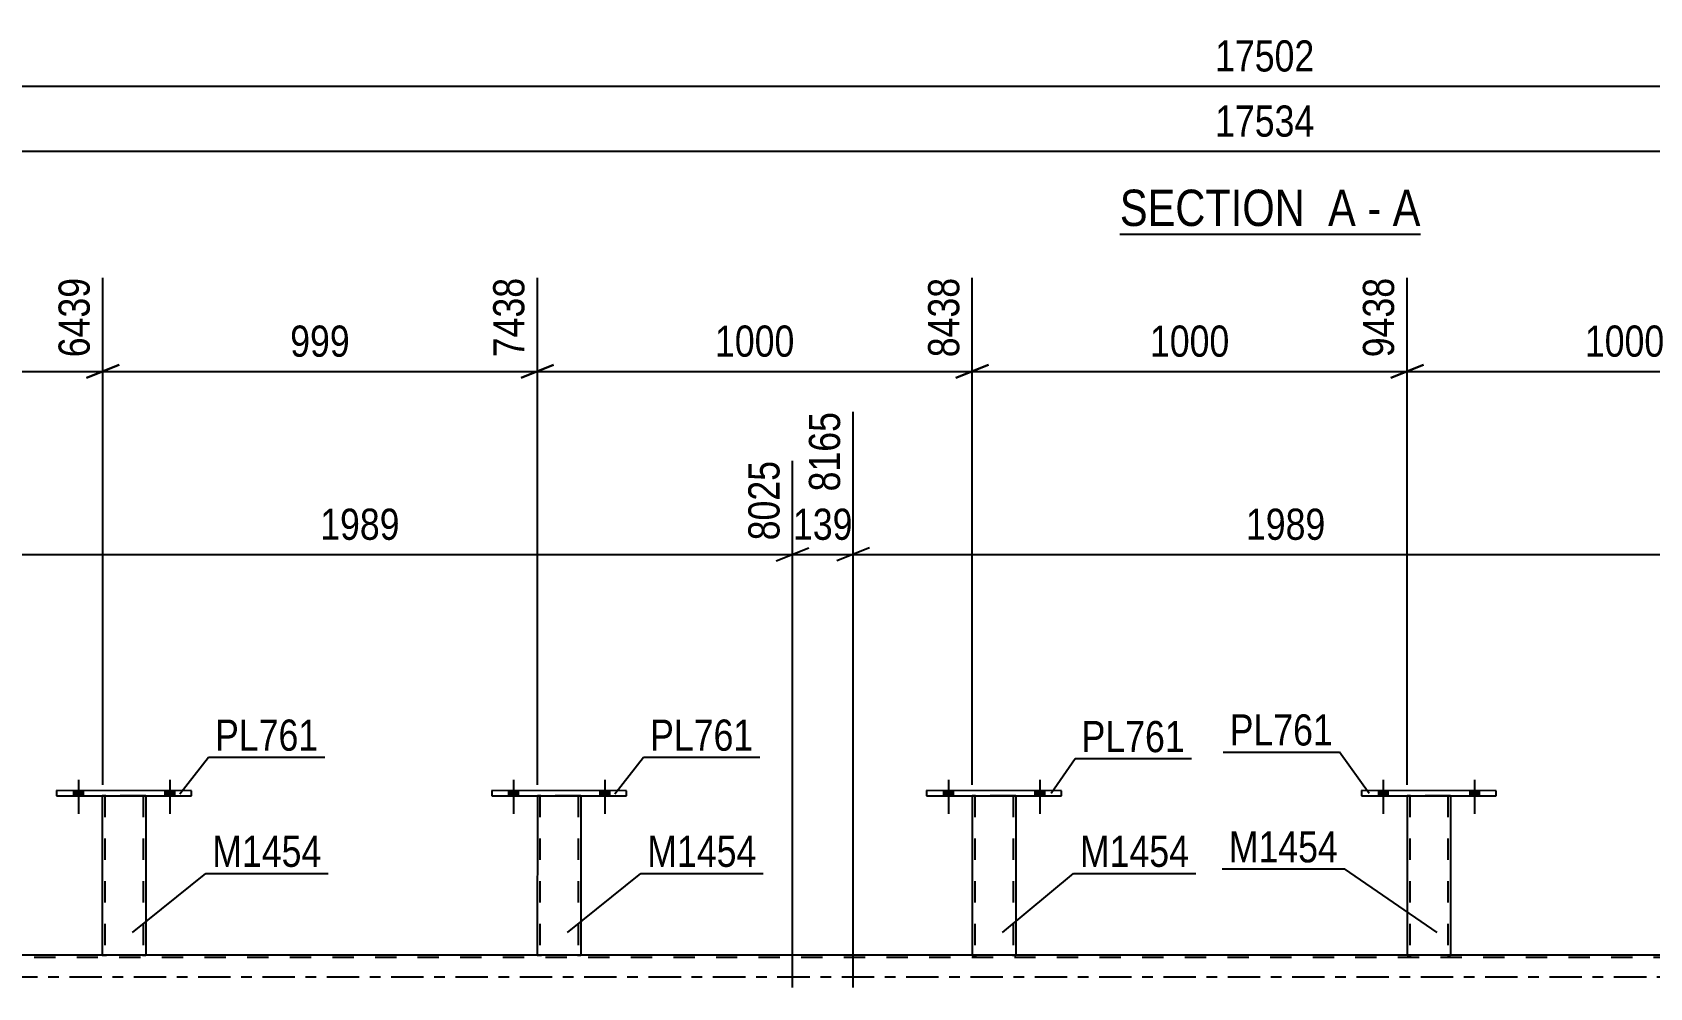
# Model space of a CAD drawing. Header units: millimetres. Extents: x 0 to 841, y 0 to 594.
# Drawn here: x 296.6 to 445.3, y 421.8 to 509.6 of the extents above; entities that cross this region are included whole.
import ezdxf

# ---------------------------------------------------------------- set-up
doc = ezdxf.new("R2010")
doc.units = ezdxf.units.MM
doc.linetypes.add('DXK_LINE_DOT2', pattern=[3.9198, 1.9599, -1.9599])
doc.linetypes.add('DXK_LINE_DOT3', pattern=[5.9187, 2.979, -0.9799, 0.9799, -0.9799])
doc.styles.add('Arial Narrow', font='ARIALN.TTF', dxfattribs={"height": 0.2})

# ---------------------------------------------------------------- blocks, each defined once
blk = doc.blocks.new('Unknown-122570569-11 - 3910')
at = {"color": 6, "linetype": 'Continuous'}
blk.add_line((396.59, 491.06), (424.23, 491.06), dxfattribs=at)
at = {"color": 0, "linetype": 'Continuous'}
for points in [[(414.69, 491.81), (414.69, 495.31), (396.59, 495.31), (396.59, 491.81)], [(418.3, 491.81), (418.3, 495.31), (415.74, 495.31), (415.74, 491.81)], [(420.63, 491.81), (420.63, 495.31), (419.35, 495.31), (419.35, 491.81)], [(424.23, 491.81), (424.23, 495.31), (421.68, 495.31), (421.68, 491.81)]]:
    blk.add_wipeout(points, dxfattribs=at)
at = {"color": 7, "linetype": 'Continuous', "style": 'Arial Narrow'}
for s, p in [('SECTION ', (396.59, 491.81)), ('A', (415.74, 491.81)), ('A', (421.68, 491.81)), ('-', (419.35, 491.81))]:
    blk.add_text(s, height=3.34, dxfattribs=at).set_placement(p)
blk = doc.blocks.new('Part-122570569-5201 - 5143')
at = {"color": 7, "linetype": 'DXK_LINE_DOT2'}
for p, q in [((745.55, 424.52), (45.48, 424.52)), ((307.01, 424.76), (303.01, 424.76)), ((347.01, 424.76), (343.01, 424.76)), ((387.01, 424.76), (383.01, 424.76)), ((427.01, 424.76), (423.01, 424.76))]:
    blk.add_line(p, q, dxfattribs=at)
at = {"color": 2, "linetype": 'Continuous'}
for p, q in [((303.01, 424.76), (267.01, 424.76)), ((343.01, 424.76), (307.01, 424.76)), ((383.01, 424.76), (347.01, 424.76)), ((423.01, 424.76), (387.01, 424.76)), ((463.01, 424.76), (427.01, 424.76))]:
    blk.add_line(p, q, dxfattribs=at)
at = {"color": 7, "linetype": 'DXK_LINE_DOT3'}
blk.add_line((45.48, 422.76), (745.55, 422.76), dxfattribs=at)
blk = doc.blocks.new('Bolt-122570569-5321 - 5143')
at = {"linetype": 'Continuous'}
for points in [[(420.37, 439.4), (421.25, 439.4), (421.25, 439.88), (420.37, 439.88)], [(428.77, 439.39), (429.65, 439.39), (429.65, 439.87), (428.77, 439.87)]]:
    blk.add_hatch(color=1, dxfattribs=at).paths.add_polyline_path(points)
at = {"color": 1, "linetype": 'Continuous'}
for p, q in [((420.81, 440.88), (420.81, 437.76)), ((429.21, 440.87), (429.21, 437.75)), ((420.37, 439.88), (420.37, 439.4)), ((421.25, 439.88), (421.25, 439.4)), ((428.77, 439.87), (428.77, 439.39)), ((429.65, 439.87), (429.65, 439.39))]:
    blk.add_line(p, q, dxfattribs=at)
blk = doc.blocks.new('Bolt-122570569-5322 - 5143')
at = {"linetype": 'Continuous'}
for points in [[(420.37, 439.4), (421.25, 439.4), (421.25, 439.88), (420.37, 439.88)], [(428.77, 439.39), (429.65, 439.39), (429.65, 439.87), (428.77, 439.87)]]:
    blk.add_hatch(color=1, dxfattribs=at).paths.add_polyline_path(points)
at = {"color": 1, "linetype": 'Continuous'}
for p, q in [((420.81, 440.88), (420.81, 437.76)), ((429.21, 440.87), (429.21, 437.75)), ((420.37, 439.88), (420.37, 439.4)), ((421.25, 439.88), (421.25, 439.4)), ((428.77, 439.87), (428.77, 439.39)), ((429.65, 439.87), (429.65, 439.39))]:
    blk.add_line(p, q, dxfattribs=at)
blk = doc.blocks.new('Part-122570569-5478 - 5143')
at = {"color": 2, "linetype": 'Continuous'}
for p, q in [((338.82, 439.88), (338.82, 439.4)), ((351.22, 439.87), (338.82, 439.88)), ((338.82, 439.4), (351.22, 439.39)), ((351.22, 439.39), (351.22, 439.87))]:
    blk.add_line(p, q, dxfattribs=at)
blk = doc.blocks.new('Bolt-122570569-5480 - 5143')
at = {"linetype": 'Continuous'}
for points in [[(340.38, 439.4), (341.26, 439.4), (341.26, 439.88), (340.38, 439.88)], [(348.78, 439.39), (349.66, 439.39), (349.66, 439.87), (348.78, 439.87)]]:
    blk.add_hatch(color=1, dxfattribs=at).paths.add_polyline_path(points)
at = {"color": 1, "linetype": 'Continuous'}
for p, q in [((340.82, 440.88), (340.82, 437.76)), ((349.22, 440.87), (349.22, 437.75)), ((340.38, 439.88), (340.38, 439.4)), ((341.26, 439.88), (341.26, 439.4)), ((348.78, 439.87), (348.78, 439.39)), ((349.66, 439.87), (349.66, 439.39))]:
    blk.add_line(p, q, dxfattribs=at)
blk = doc.blocks.new('Part-122570569-5415 - 5143')
at = {"color": 2, "linetype": 'Continuous'}
for p, q in [((423.01, 439.4), (423.01, 424.76)), ((427.01, 439.4), (427.01, 424.76)), ((423.04, 424.76), (423.01, 424.76)), ((423.15, 424.76), (423.04, 424.76)), ((423.3, 424.76), (423.15, 424.76)), ((426.71, 424.76), (423.3, 424.76)), ((426.87, 424.76), (426.71, 424.76)), ((426.97, 424.76), (426.87, 424.76)), ((427.01, 424.76), (426.97, 424.76))]:
    blk.add_line(p, q, dxfattribs=at)
at = {"color": 7, "linetype": 'DXK_LINE_DOT2'}
for p, q in [((423.01, 439.4), (423.01, 439.4)), ((423.01, 439.4), (423.01, 439.4)), ((423.01, 439.4), (423.01, 439.4)), ((423.05, 439.4), (423.01, 439.4)), ((423.01, 439.4), (423.05, 439.4)), ((423.15, 439.4), (423.05, 439.4)), ((423.05, 439.4), (423.15, 439.4)), ((423.31, 439.4), (423.15, 439.4)), ((423.15, 439.4), (423.31, 439.4)), ((423.25, 439.4), (423.25, 439.4)), ((423.25, 439.4), (423.25, 424.76)), ((423.27, 439.4), (423.25, 439.4)), ((423.25, 439.4), (423.27, 439.4)), ((423.32, 439.4), (423.27, 439.4)), ((423.27, 439.4), (423.32, 439.4)), ((426.71, 439.4), (423.31, 439.4)), ((426.71, 439.4), (423.31, 439.4)), ((426.62, 439.4), (423.32, 439.4)), ((423.32, 439.4), (423.4, 439.4)), ((426.7, 439.4), (423.4, 439.4)), ((426.7, 439.4), (426.62, 439.4)), ((426.75, 439.4), (426.7, 439.4)), ((426.7, 439.4), (426.75, 439.4)), ((426.71, 439.4), (426.87, 439.4)), ((426.87, 439.4), (426.71, 439.4)), ((426.77, 439.4), (426.75, 439.4)), ((426.75, 439.4), (426.77, 439.4)), ((426.77, 439.4), (426.77, 439.4)), ((426.77, 439.4), (426.77, 424.76)), ((426.87, 439.4), (426.97, 439.4)), ((426.97, 439.4), (426.87, 439.4)), ((426.97, 439.4), (427.01, 439.4)), ((427.01, 439.4), (426.97, 439.4)), ((427.01, 439.4), (427.01, 439.4)), ((427.01, 439.4), (427.01, 439.4)), ((427.01, 439.4), (427.01, 439.4)), ((423.01, 424.76), (423.04, 424.76)), ((423.04, 424.76), (423.15, 424.76)), ((423.15, 424.76), (423.3, 424.76)), ((423.26, 424.76), (423.25, 424.76)), ((423.25, 424.76), (423.26, 424.76)), ((423.32, 424.76), (423.26, 424.76)), ((423.26, 424.76), (423.32, 424.76)), ((426.71, 424.76), (423.3, 424.76)), ((426.62, 424.76), (423.32, 424.76)), ((423.32, 424.76), (423.39, 424.76)), ((426.75, 424.76), (423.39, 424.76)), ((426.7, 424.76), (426.62, 424.76)), ((426.75, 424.76), (426.7, 424.76)), ((426.71, 424.76), (426.87, 424.76)), ((426.77, 424.76), (426.75, 424.76)), ((426.75, 424.76), (426.77, 424.76)), ((426.87, 424.76), (426.97, 424.76)), ((426.97, 424.76), (427.01, 424.76))]:
    blk.add_line(p, q, dxfattribs=at)
blk = doc.blocks.new('Part-122570569-5473 - 5143')
at = {"color": 2, "linetype": 'Continuous'}
for p, q in [((343.02, 439.4), (343.01, 424.76)), ((347.02, 439.4), (347.01, 424.76)), ((343.05, 424.76), (343.01, 424.76)), ((343.15, 424.76), (343.05, 424.76)), ((343.31, 424.76), (343.15, 424.76)), ((346.72, 424.76), (343.31, 424.76)), ((346.87, 424.76), (346.72, 424.76)), ((346.98, 424.76), (346.87, 424.76)), ((347.01, 424.76), (346.98, 424.76))]:
    blk.add_line(p, q, dxfattribs=at)
at = {"color": 7, "linetype": 'DXK_LINE_DOT2'}
for p, q in [((343.02, 439.4), (343.02, 439.4)), ((343.02, 439.4), (343.02, 439.4)), ((343.02, 439.4), (343.02, 439.4)), ((343.05, 439.4), (343.02, 439.4)), ((343.02, 439.4), (343.05, 439.4)), ((343.16, 439.4), (343.05, 439.4)), ((343.05, 439.4), (343.16, 439.4)), ((343.31, 439.4), (343.16, 439.4)), ((343.16, 439.4), (343.31, 439.4)), ((343.26, 439.4), (343.25, 424.76)), ((343.26, 439.4), (343.26, 439.4)), ((343.28, 439.4), (343.26, 439.4)), ((343.26, 439.4), (343.28, 439.4)), ((343.33, 439.4), (343.28, 439.4)), ((343.28, 439.4), (343.33, 439.4)), ((346.72, 439.4), (343.31, 439.4)), ((346.72, 439.4), (343.31, 439.4)), ((346.63, 439.4), (343.33, 439.4)), ((343.33, 439.4), (343.41, 439.4)), ((346.71, 439.4), (343.41, 439.4)), ((346.71, 439.4), (346.63, 439.4)), ((346.76, 439.4), (346.71, 439.4)), ((346.71, 439.4), (346.76, 439.4)), ((346.72, 439.4), (346.88, 439.4)), ((346.88, 439.4), (346.72, 439.4)), ((346.78, 439.4), (346.76, 439.4)), ((346.76, 439.4), (346.78, 439.4)), ((346.78, 439.4), (346.77, 424.76)), ((346.78, 439.4), (346.78, 439.4)), ((346.88, 439.4), (346.98, 439.4)), ((346.98, 439.4), (346.88, 439.4)), ((346.98, 439.4), (347.02, 439.4)), ((347.02, 439.4), (346.98, 439.4)), ((347.02, 439.4), (347.02, 439.4)), ((347.02, 439.4), (347.02, 439.4)), ((347.02, 439.4), (347.02, 439.4)), ((343.01, 424.76), (343.05, 424.76)), ((343.05, 424.76), (343.15, 424.76)), ((343.15, 424.76), (343.31, 424.76)), ((343.27, 424.76), (343.25, 424.76)), ((343.25, 424.76), (343.27, 424.76)), ((343.32, 424.76), (343.27, 424.76)), ((343.27, 424.76), (343.32, 424.76)), ((346.72, 424.76), (343.31, 424.76)), ((346.62, 424.76), (343.32, 424.76)), ((343.32, 424.76), (343.4, 424.76)), ((346.75, 424.76), (343.4, 424.76)), ((346.7, 424.76), (346.62, 424.76)), ((346.75, 424.76), (346.7, 424.76)), ((346.72, 424.76), (346.87, 424.76)), ((346.77, 424.76), (346.75, 424.76)), ((346.75, 424.76), (346.77, 424.76)), ((346.87, 424.76), (346.98, 424.76)), ((346.98, 424.76), (347.01, 424.76))]:
    blk.add_line(p, q, dxfattribs=at)
blk = doc.blocks.new('Bolt-122570569-5479 - 5143')
at = {"linetype": 'Continuous'}
for points in [[(380.38, 439.4), (381.26, 439.4), (381.26, 439.88), (380.38, 439.88)], [(388.78, 439.39), (389.66, 439.39), (389.66, 439.87), (388.78, 439.87)]]:
    blk.add_hatch(color=1, dxfattribs=at).paths.add_polyline_path(points)
at = {"color": 1, "linetype": 'Continuous'}
for p, q in [((380.82, 440.88), (380.82, 437.76)), ((389.22, 440.87), (389.22, 437.75)), ((380.38, 439.88), (380.38, 439.4)), ((381.26, 439.88), (381.26, 439.4)), ((388.78, 439.87), (388.78, 439.39)), ((389.66, 439.87), (389.66, 439.39))]:
    blk.add_line(p, q, dxfattribs=at)
blk = doc.blocks.new('Bolt-122570569-5481 - 5143')
at = {"linetype": 'Continuous'}
for points in [[(340.38, 439.4), (341.26, 439.4), (341.26, 439.88), (340.38, 439.88)], [(348.78, 439.39), (349.66, 439.39), (349.66, 439.87), (348.78, 439.87)]]:
    blk.add_hatch(color=1, dxfattribs=at).paths.add_polyline_path(points)
at = {"color": 1, "linetype": 'Continuous'}
for p, q in [((340.82, 440.88), (340.82, 437.76)), ((349.22, 440.87), (349.22, 437.75)), ((340.38, 439.88), (340.38, 439.4)), ((341.26, 439.88), (341.26, 439.4)), ((348.78, 439.87), (348.78, 439.39)), ((349.66, 439.87), (349.66, 439.39))]:
    blk.add_line(p, q, dxfattribs=at)
blk = doc.blocks.new('Bolt-122570569-5529 - 5143')
at = {"linetype": 'Continuous'}
for points in [[(380.38, 439.4), (381.26, 439.4), (381.26, 439.88), (380.38, 439.88)], [(388.78, 439.39), (389.66, 439.39), (389.66, 439.87), (388.78, 439.87)]]:
    blk.add_hatch(color=1, dxfattribs=at).paths.add_polyline_path(points)
at = {"color": 1, "linetype": 'Continuous'}
for p, q in [((380.82, 440.88), (380.82, 437.76)), ((389.22, 440.87), (389.22, 437.75)), ((380.38, 439.88), (380.38, 439.4)), ((381.26, 439.88), (381.26, 439.4)), ((388.78, 439.87), (388.78, 439.39)), ((389.66, 439.87), (389.66, 439.39))]:
    blk.add_line(p, q, dxfattribs=at)
blk = doc.blocks.new('Part-122570569-5651 - 5143')
at = {"color": 2, "linetype": 'Continuous'}
for p, q in [((383.02, 439.4), (383.01, 424.76)), ((387.02, 439.4), (387.01, 424.76)), ((383.05, 424.76), (383.01, 424.76)), ((383.15, 424.76), (383.05, 424.76)), ((383.31, 424.76), (383.15, 424.76)), ((386.72, 424.76), (383.31, 424.76)), ((386.87, 424.76), (386.72, 424.76)), ((386.98, 424.76), (386.87, 424.76)), ((387.01, 424.76), (386.98, 424.76))]:
    blk.add_line(p, q, dxfattribs=at)
at = {"color": 7, "linetype": 'DXK_LINE_DOT2'}
for p, q in [((383.02, 439.4), (383.02, 439.4)), ((383.02, 439.4), (383.02, 439.4)), ((383.02, 439.4), (383.02, 439.4)), ((383.05, 439.4), (383.02, 439.4)), ((383.02, 439.4), (383.05, 439.4)), ((383.16, 439.4), (383.05, 439.4)), ((383.05, 439.4), (383.16, 439.4)), ((383.31, 439.4), (383.16, 439.4)), ((383.16, 439.4), (383.31, 439.4)), ((383.26, 439.4), (383.25, 424.76)), ((383.26, 439.4), (383.26, 439.4)), ((383.27, 439.4), (383.26, 439.4)), ((383.26, 439.4), (383.27, 439.4)), ((383.33, 439.4), (383.27, 439.4)), ((383.27, 439.4), (383.33, 439.4)), ((386.72, 439.4), (383.31, 439.4)), ((386.72, 439.4), (383.31, 439.4)), ((386.63, 439.4), (383.33, 439.4)), ((383.33, 439.4), (383.4, 439.4)), ((386.71, 439.4), (383.4, 439.4)), ((386.71, 439.4), (386.63, 439.4)), ((386.76, 439.4), (386.71, 439.4)), ((386.71, 439.4), (386.76, 439.4)), ((386.72, 439.4), (386.88, 439.4)), ((386.88, 439.4), (386.72, 439.4)), ((386.78, 439.4), (386.76, 439.4)), ((386.76, 439.4), (386.78, 439.4)), ((386.78, 439.4), (386.77, 424.76)), ((386.78, 439.4), (386.78, 439.4)), ((386.88, 439.4), (386.98, 439.4)), ((386.98, 439.4), (386.88, 439.4)), ((386.98, 439.4), (387.02, 439.4)), ((387.02, 439.4), (386.98, 439.4)), ((387.02, 439.4), (387.02, 439.4)), ((387.02, 439.4), (387.02, 439.4)), ((387.02, 439.4), (387.02, 439.4)), ((383.01, 424.76), (383.05, 424.76)), ((383.05, 424.76), (383.15, 424.76)), ((383.15, 424.76), (383.31, 424.76)), ((383.27, 424.76), (383.25, 424.76)), ((383.25, 424.76), (383.27, 424.76)), ((383.32, 424.76), (383.27, 424.76)), ((383.27, 424.76), (383.32, 424.76)), ((386.72, 424.76), (383.31, 424.76)), ((386.62, 424.76), (383.32, 424.76)), ((383.32, 424.76), (383.4, 424.76)), ((386.75, 424.76), (383.4, 424.76)), ((386.7, 424.76), (386.62, 424.76)), ((386.75, 424.76), (386.7, 424.76)), ((386.72, 424.76), (386.87, 424.76)), ((386.77, 424.76), (386.75, 424.76)), ((386.75, 424.76), (386.77, 424.76)), ((386.87, 424.76), (386.98, 424.76)), ((386.98, 424.76), (387.01, 424.76))]:
    blk.add_line(p, q, dxfattribs=at)
blk = doc.blocks.new('Part-122570569-5646 - 5143')
at = {"color": 2, "linetype": 'Continuous'}
for p, q in [((418.81, 439.88), (418.81, 439.4)), ((431.21, 439.87), (418.81, 439.88)), ((418.81, 439.4), (431.21, 439.39)), ((431.21, 439.39), (431.21, 439.87))]:
    blk.add_line(p, q, dxfattribs=at)
blk = doc.blocks.new('Part-122570569-5656 - 5143')
at = {"color": 2, "linetype": 'Continuous'}
for p, q in [((378.82, 439.88), (378.82, 439.4)), ((391.22, 439.87), (378.82, 439.88)), ((378.82, 439.4), (391.22, 439.39)), ((391.22, 439.39), (391.22, 439.87))]:
    blk.add_line(p, q, dxfattribs=at)
blk = doc.blocks.new('Part-122570569-5673 - 5143')
at = {"color": 2, "linetype": 'Continuous'}
for p, q in [((303.01, 439.4), (303.01, 424.76)), ((307.01, 439.4), (307.01, 424.76)), ((303.04, 424.76), (303.01, 424.76)), ((303.15, 424.76), (303.04, 424.76)), ((303.3, 424.76), (303.15, 424.76)), ((306.71, 424.76), (303.3, 424.76)), ((306.87, 424.76), (306.71, 424.76)), ((306.97, 424.76), (306.87, 424.76)), ((307.01, 424.76), (306.97, 424.76))]:
    blk.add_line(p, q, dxfattribs=at)
at = {"color": 7, "linetype": 'DXK_LINE_DOT2'}
for p, q in [((303.01, 439.4), (303.01, 439.4)), ((303.01, 439.4), (303.01, 439.4)), ((303.01, 439.4), (303.01, 439.4)), ((303.05, 439.4), (303.01, 439.4)), ((303.01, 439.4), (303.05, 439.4)), ((303.15, 439.4), (303.05, 439.4)), ((303.05, 439.4), (303.15, 439.4)), ((303.31, 439.4), (303.15, 439.4)), ((303.15, 439.4), (303.31, 439.4)), ((303.25, 439.4), (303.25, 439.4)), ((303.25, 439.4), (303.25, 424.76)), ((303.27, 439.4), (303.25, 439.4)), ((303.25, 439.4), (303.27, 439.4)), ((303.32, 439.4), (303.27, 439.4)), ((303.27, 439.4), (303.32, 439.4)), ((306.72, 439.4), (303.31, 439.4)), ((306.72, 439.4), (303.31, 439.4)), ((306.62, 439.4), (303.32, 439.4)), ((303.32, 439.4), (303.4, 439.4)), ((306.7, 439.4), (303.4, 439.4)), ((306.7, 439.4), (306.62, 439.4)), ((306.75, 439.4), (306.7, 439.4)), ((306.7, 439.4), (306.75, 439.4)), ((306.72, 439.4), (306.87, 439.4)), ((306.87, 439.4), (306.72, 439.4)), ((306.77, 439.4), (306.75, 439.4)), ((306.75, 439.4), (306.77, 439.4)), ((306.77, 439.4), (306.77, 439.4)), ((306.77, 439.4), (306.77, 424.76)), ((306.87, 439.4), (306.98, 439.4)), ((306.98, 439.4), (306.87, 439.4)), ((306.98, 439.4), (307.01, 439.4)), ((307.01, 439.4), (306.98, 439.4)), ((307.01, 439.4), (307.01, 439.4)), ((307.01, 439.4), (307.01, 439.4)), ((307.01, 439.4), (307.01, 439.4)), ((303.01, 424.76), (303.04, 424.76)), ((303.04, 424.76), (303.15, 424.76)), ((303.15, 424.76), (303.3, 424.76)), ((303.27, 424.76), (303.25, 424.76)), ((303.25, 424.76), (303.27, 424.76)), ((303.32, 424.76), (303.27, 424.76)), ((303.27, 424.76), (303.32, 424.76)), ((306.71, 424.76), (303.3, 424.76)), ((306.62, 424.76), (303.32, 424.76)), ((303.32, 424.76), (303.4, 424.76)), ((306.75, 424.76), (303.4, 424.76)), ((306.7, 424.76), (306.62, 424.76)), ((306.75, 424.76), (306.7, 424.76)), ((306.71, 424.76), (306.87, 424.76)), ((306.77, 424.76), (306.75, 424.76)), ((306.75, 424.76), (306.77, 424.76)), ((306.87, 424.76), (306.97, 424.76)), ((306.97, 424.76), (307.01, 424.76))]:
    blk.add_line(p, q, dxfattribs=at)
blk = doc.blocks.new('Part-122570569-5678 - 5143')
at = {"color": 2, "linetype": 'Continuous'}
for p, q in [((298.81, 439.88), (298.81, 439.4)), ((311.21, 439.87), (298.81, 439.88)), ((298.81, 439.4), (311.21, 439.39)), ((311.21, 439.39), (311.21, 439.87))]:
    blk.add_line(p, q, dxfattribs=at)
blk = doc.blocks.new('Bolt-122570569-5679 - 5143')
at = {"linetype": 'Continuous'}
for points in [[(300.37, 439.4), (301.25, 439.4), (301.25, 439.88), (300.37, 439.88)], [(308.77, 439.39), (309.65, 439.39), (309.65, 439.87), (308.77, 439.87)]]:
    blk.add_hatch(color=1, dxfattribs=at).paths.add_polyline_path(points)
at = {"color": 1, "linetype": 'Continuous'}
for p, q in [((300.81, 440.88), (300.81, 437.76)), ((309.21, 440.87), (309.21, 437.75)), ((300.37, 439.88), (300.37, 439.4)), ((301.25, 439.88), (301.25, 439.4)), ((308.77, 439.87), (308.77, 439.39)), ((309.65, 439.87), (309.65, 439.39))]:
    blk.add_line(p, q, dxfattribs=at)
blk = doc.blocks.new('Bolt-122570569-5680 - 5143')
at = {"linetype": 'Continuous'}
for points in [[(300.37, 439.4), (301.25, 439.4), (301.25, 439.88), (300.37, 439.88)], [(308.77, 439.39), (309.65, 439.39), (309.65, 439.87), (308.77, 439.87)]]:
    blk.add_hatch(color=1, dxfattribs=at).paths.add_polyline_path(points)
at = {"color": 1, "linetype": 'Continuous'}
for p, q in [((300.81, 440.88), (300.81, 437.76)), ((309.21, 440.87), (309.21, 437.75)), ((300.37, 439.88), (300.37, 439.4)), ((301.25, 439.88), (301.25, 439.4)), ((308.77, 439.87), (308.77, 439.39)), ((309.65, 439.87), (309.65, 439.39))]:
    blk.add_line(p, q, dxfattribs=at)
blk = doc.blocks.new('StraightDimension-122570569-4570 - 3910')
at = {"color": 7, "linetype": 'Continuous'}
blk.add_line((63.4, 498.68), (756.44, 498.68), dxfattribs=at)
at = {"color": 0}
blk.add_wipeout([(415.09, 499.43), (415.09, 503.63), (404.75, 503.63), (404.75, 499.43)], dxfattribs=at)
at = {"color": 3, "style": 'Arial Narrow'}
blk.add_text('17534', height=2.863, dxfattribs=at).set_placement((405.35, 500.03))
blk = doc.blocks.new('StraightDimension-122570569-9628 - 3910')
at = {"color": 7, "linetype": 'Continuous'}
blk.add_line((64.04, 504.67), (755.8, 504.67), dxfattribs=at)
at = {"color": 0}
blk.add_wipeout([(415.09, 505.42), (415.09, 509.62), (404.75, 509.62), (404.75, 505.42)], dxfattribs=at)
at = {"color": 3, "style": 'Arial Narrow'}
blk.add_text('17502', height=2.863, dxfattribs=at).set_placement((405.35, 506.02))
blk = doc.blocks.new('StraightDimension-122570569-17854 - 5143')
at = {"color": 7, "linetype": 'Continuous'}
for p, q in [((303.05, 440.4), (303.05, 487.05)), ((343.02, 440.4), (343.02, 487.05)), ((304.55, 479.04), (301.55, 477.84)), ((341.52, 477.84), (344.52, 479.04)), ((303.05, 478.44), (343.02, 478.44))]:
    blk.add_line(p, q, dxfattribs=at)
at = {"color": 0}
blk.add_wipeout([(326.37, 479.19), (326.37, 483.39), (319.69, 483.39), (319.69, 479.19)], dxfattribs=at)
at = {"color": 3, "style": 'Arial Narrow'}
blk.add_text('999', height=2.863, dxfattribs=at).set_placement((320.29, 479.79))
at = {"color": 0, "linetype": 'Continuous'}
blk.add_wipeout([(342.42, 487.65), (338.22, 487.65), (338.22, 479.14), (342.42, 479.14)], dxfattribs=at)
at = {"color": 3, "linetype": 'Continuous', "style": 'Arial Narrow'}
blk.add_text('7438', height=2.863, rotation=90.0002, dxfattribs=at).set_placement((341.82, 479.74))
blk = doc.blocks.new('StraightDimension-122570569-17855 - 5143')
at = {"color": 7, "linetype": 'Continuous'}
for p, q in [((263.01, 440.4), (263.01, 487.05)), ((303.05, 440.4), (303.05, 487.05)), ((264.51, 479.04), (261.51, 477.84)), ((301.55, 477.84), (304.55, 479.04)), ((263.01, 478.44), (303.05, 478.44))]:
    blk.add_line(p, q, dxfattribs=at)
at = {"color": 0}
blk.add_wipeout([(287.29, 479.19), (287.29, 483.39), (278.77, 483.39), (278.77, 479.19)], dxfattribs=at)
at = {"color": 3, "style": 'Arial Narrow'}
blk.add_text('1001', height=2.863, dxfattribs=at).set_placement((279.37, 479.79))
at = {"color": 0, "linetype": 'Continuous'}
blk.add_wipeout([(302.45, 487.65), (298.25, 487.65), (298.25, 479.14), (302.45, 479.14)], dxfattribs=at)
at = {"color": 3, "linetype": 'Continuous', "style": 'Arial Narrow'}
blk.add_text('6439', height=2.863, rotation=90.0002, dxfattribs=at).set_placement((301.85, 479.74))
blk = doc.blocks.new('StraightDimension-122570569-6349 - 5143')
at = {"color": 7, "linetype": 'Continuous'}
for p, q in [((372.06, 421.76), (372.06, 474.71)), ((366.49, 421.76), (366.49, 470.21)), ((364.99, 461), (367.99, 462.2)), ((366.49, 461.6), (372.06, 461.6)), ((373.56, 462.2), (370.56, 461))]:
    blk.add_line(p, q, dxfattribs=at)
at = {"color": 0}
blk.add_wipeout([(372.62, 462.35), (372.62, 466.55), (365.93, 466.55), (365.93, 462.35)], dxfattribs=at)
at = {"color": 3, "style": 'Arial Narrow'}
blk.add_text('139', height=2.863, dxfattribs=at).set_placement((366.53, 462.95))
at = {"color": 0, "linetype": 'Continuous'}
blk.add_wipeout([(371.46, 475.31), (367.26, 475.31), (367.26, 466.8), (371.46, 466.8)], dxfattribs=at)
at = {"color": 3, "linetype": 'Continuous', "style": 'Arial Narrow'}
blk.add_text('8165', height=2.863, rotation=90.0002, dxfattribs=at).set_placement((370.86, 467.4))
blk = doc.blocks.new('StraightDimension-122570569-17851 - 5143')
at = {"color": 7, "linetype": 'Continuous'}
for p, q in [((463.02, 440.4), (463.02, 488.88)), ((423.01, 440.4), (423.01, 487.05)), ((424.51, 479.04), (421.51, 477.84)), ((461.52, 477.84), (464.52, 479.04)), ((423.01, 478.44), (463.02, 478.44))]:
    blk.add_line(p, q, dxfattribs=at)
at = {"color": 0}
blk.add_wipeout([(447.27, 479.19), (447.27, 483.39), (438.76, 483.39), (438.76, 479.19)], dxfattribs=at)
at = {"color": 3, "style": 'Arial Narrow'}
blk.add_text('1000', height=2.863, dxfattribs=at).set_placement((439.36, 479.79))
at = {"color": 0, "linetype": 'Continuous'}
blk.add_wipeout([(462.42, 489.48), (458.22, 489.48), (458.22, 479.14), (462.42, 479.14)], dxfattribs=at)
at = {"color": 3, "linetype": 'Continuous', "style": 'Arial Narrow'}
blk.add_text('10438', height=2.863, rotation=90.0002, dxfattribs=at).set_placement((461.82, 479.74))
blk = doc.blocks.new('StraightDimension-122570569-6364 - 5143')
at = {"color": 7, "linetype": 'Continuous'}
for p, q in [((372.06, 421.76), (372.06, 474.71)), ((451.62, 421.76), (451.62, 472.04)), ((373.56, 462.2), (370.56, 461)), ((372.06, 461.6), (451.62, 461.6)), ((450.12, 461), (453.12, 462.2))]:
    blk.add_line(p, q, dxfattribs=at)
at = {"color": 0}
blk.add_wipeout([(416.1, 462.35), (416.1, 466.55), (407.59, 466.55), (407.59, 462.35)], dxfattribs=at)
at = {"color": 3, "style": 'Arial Narrow'}
blk.add_text('1989', height=2.863, dxfattribs=at).set_placement((408.19, 462.95))
at = {"color": 0, "linetype": 'Continuous'}
blk.add_wipeout([(451.02, 472.64), (446.82, 472.64), (446.82, 462.3), (451.02, 462.3)], dxfattribs=at)
at = {"color": 3, "linetype": 'Continuous', "style": 'Arial Narrow'}
blk.add_text('10154', height=2.863, rotation=90.0002, dxfattribs=at).set_placement((450.42, 462.9))
blk = doc.blocks.new('StraightDimension-122570569-6522 - 5143')
at = {"color": 7, "linetype": 'Continuous'}
for p, q in [((286.93, 421.76), (286.93, 474.71)), ((366.49, 421.76), (366.49, 470.21)), ((288.43, 462.2), (285.43, 461)), ((286.93, 461.6), (366.49, 461.6)), ((364.99, 461), (367.99, 462.2))]:
    blk.add_line(p, q, dxfattribs=at)
at = {"color": 0}
blk.add_wipeout([(330.96, 462.35), (330.96, 466.55), (322.45, 466.55), (322.45, 462.35)], dxfattribs=at)
at = {"color": 3, "style": 'Arial Narrow'}
blk.add_text('1989', height=2.863, dxfattribs=at).set_placement((323.05, 462.95))
at = {"color": 0, "linetype": 'Continuous'}
blk.add_wipeout([(365.89, 470.81), (361.69, 470.81), (361.69, 462.3), (365.89, 462.3)], dxfattribs=at)
at = {"color": 3, "linetype": 'Continuous', "style": 'Arial Narrow'}
blk.add_text('8025', height=2.863, rotation=90.0002, dxfattribs=at).set_placement((365.29, 462.9))
blk = doc.blocks.new('StraightDimension-122570569-17852 - 5143')
at = {"color": 7, "linetype": 'Continuous'}
for p, q in [((383.02, 440.4), (383.02, 487.05)), ((423.01, 440.4), (423.01, 487.05)), ((384.52, 479.04), (381.52, 477.84)), ((421.51, 477.84), (424.51, 479.04)), ((383.02, 478.44), (423.01, 478.44))]:
    blk.add_line(p, q, dxfattribs=at)
at = {"color": 0}
blk.add_wipeout([(407.27, 479.19), (407.27, 483.39), (398.76, 483.39), (398.76, 479.19)], dxfattribs=at)
at = {"color": 3, "style": 'Arial Narrow'}
blk.add_text('1000', height=2.863, dxfattribs=at).set_placement((399.36, 479.79))
at = {"color": 0, "linetype": 'Continuous'}
blk.add_wipeout([(422.41, 487.65), (418.21, 487.65), (418.21, 479.14), (422.41, 479.14)], dxfattribs=at)
at = {"color": 3, "linetype": 'Continuous', "style": 'Arial Narrow'}
blk.add_text('9438', height=2.863, rotation=90.0002, dxfattribs=at).set_placement((421.81, 479.74))
blk = doc.blocks.new('StraightDimension-122570569-17853 - 5143')
at = {"color": 7, "linetype": 'Continuous'}
for p, q in [((343.02, 440.4), (343.02, 487.05)), ((383.02, 440.4), (383.02, 487.05)), ((344.52, 479.04), (341.52, 477.84)), ((381.52, 477.84), (384.52, 479.04)), ((343.02, 478.44), (383.02, 478.44))]:
    blk.add_line(p, q, dxfattribs=at)
at = {"color": 0}
blk.add_wipeout([(367.27, 479.19), (367.27, 483.39), (358.76, 483.39), (358.76, 479.19)], dxfattribs=at)
at = {"color": 3, "style": 'Arial Narrow'}
blk.add_text('1000', height=2.863, dxfattribs=at).set_placement((359.36, 479.79))
at = {"color": 0, "linetype": 'Continuous'}
blk.add_wipeout([(382.42, 487.65), (378.22, 487.65), (378.22, 479.14), (382.42, 479.14)], dxfattribs=at)
at = {"color": 3, "linetype": 'Continuous', "style": 'Arial Narrow'}
blk.add_text('8438', height=2.863, rotation=90.0002, dxfattribs=at).set_placement((381.82, 479.74))
blk = doc.blocks.new('Mark-122570569-5474 - 5143')
at = {"color": 0}
blk.add_wipeout([(362.89, 443.55), (362.89, 446.55), (353.39, 446.55), (353.39, 443.55)], dxfattribs=at)
blk.add_wipeout([(362.89, 443.55), (362.89, 446.55), (353.39, 446.55), (353.39, 443.55)], dxfattribs=at)
at = {"color": 30, "linetype": 'Continuous'}
for p, q in [((350.14, 439.59), (352.79, 442.95)), ((352.79, 442.95), (363.49, 442.95))]:
    blk.add_line(p, q, dxfattribs=at)
at = {"color": 3, "style": 'Arial Narrow'}
blk.add_text('PL761', height=2.863, dxfattribs=at).set_placement((353.39, 443.55))
blk = doc.blocks.new('Mark-122570569-5411 - 5143')
at = {"color": 0}
blk.add_wipeout([(416.66, 433.28), (416.66, 436.28), (406.61, 436.28), (406.61, 433.28)], dxfattribs=at)
blk.add_wipeout([(416.66, 433.28), (416.66, 436.28), (406.61, 436.28), (406.61, 433.28)], dxfattribs=at)
at = {"color": 30, "linetype": 'Continuous'}
for p in [(406.01, 432.68), (425.78, 426.82)]:
    blk.add_line(p, (417.26, 432.68), dxfattribs=at)
at = {"color": 3, "style": 'Arial Narrow'}
blk.add_text('M1454', height=2.863, dxfattribs=at).set_placement((406.61, 433.28))
blk = doc.blocks.new('Mark-122570569-5669 - 5143')
at = {"color": 0}
blk.add_wipeout([(323.17, 432.87), (323.17, 435.87), (313.12, 435.87), (313.12, 432.87)], dxfattribs=at)
blk.add_wipeout([(323.17, 432.87), (323.17, 435.87), (313.12, 435.87), (313.12, 432.87)], dxfattribs=at)
at = {"color": 30, "linetype": 'Continuous'}
for p, q in [((305.78, 426.82), (312.52, 432.27)), ((312.52, 432.27), (323.77, 432.27))]:
    blk.add_line(p, q, dxfattribs=at)
at = {"color": 3, "style": 'Arial Narrow'}
blk.add_text('M1454', height=2.863, dxfattribs=at).set_placement((313.12, 432.87))
blk = doc.blocks.new('Mark-122570569-5469 - 5143')
at = {"color": 0}
blk.add_wipeout([(363.18, 432.87), (363.18, 435.87), (353.13, 435.87), (353.13, 432.87)], dxfattribs=at)
blk.add_wipeout([(363.18, 432.87), (363.18, 435.87), (353.13, 435.87), (353.13, 432.87)], dxfattribs=at)
at = {"color": 30, "linetype": 'Continuous'}
for p, q in [((345.79, 426.82), (352.53, 432.27)), ((352.53, 432.27), (363.78, 432.27))]:
    blk.add_line(p, q, dxfattribs=at)
at = {"color": 3, "style": 'Arial Narrow'}
blk.add_text('M1454', height=2.863, dxfattribs=at).set_placement((353.13, 432.87))
blk = doc.blocks.new('Mark-122570569-5642 - 5143')
at = {"color": 0}
blk.add_wipeout([(416.2, 444.03), (416.2, 447.03), (406.69, 447.03), (406.69, 444.03)], dxfattribs=at)
blk.add_wipeout([(416.2, 444.03), (416.2, 447.03), (406.69, 447.03), (406.69, 444.03)], dxfattribs=at)
at = {"color": 30, "linetype": 'Continuous'}
for p in [(406.09, 443.43), (419.52, 439.63)]:
    blk.add_line(p, (416.8, 443.43), dxfattribs=at)
at = {"color": 3, "style": 'Arial Narrow'}
blk.add_text('PL761', height=2.863, dxfattribs=at).set_placement((406.69, 444.03))
blk = doc.blocks.new('Mark-122570569-5647 - 5143')
at = {"color": 0}
blk.add_wipeout([(402.97, 432.87), (402.97, 435.87), (392.92, 435.87), (392.92, 432.87)], dxfattribs=at)
blk.add_wipeout([(402.97, 432.87), (402.97, 435.87), (392.92, 435.87), (392.92, 432.87)], dxfattribs=at)
at = {"color": 30, "linetype": 'Continuous'}
for p, q in [((385.79, 426.82), (392.32, 432.27)), ((392.32, 432.27), (403.57, 432.27))]:
    blk.add_line(p, q, dxfattribs=at)
at = {"color": 3, "style": 'Arial Narrow'}
blk.add_text('M1454', height=2.863, dxfattribs=at).set_placement((392.92, 432.87))
blk = doc.blocks.new('Mark-122570569-5652 - 5143')
at = {"color": 0}
blk.add_wipeout([(402.57, 443.42), (402.57, 446.42), (393.07, 446.42), (393.07, 443.42)], dxfattribs=at)
blk.add_wipeout([(402.57, 443.42), (402.57, 446.42), (393.07, 446.42), (393.07, 443.42)], dxfattribs=at)
at = {"color": 30, "linetype": 'Continuous'}
for p, q in [((390.26, 439.65), (392.47, 442.82)), ((392.47, 442.82), (403.17, 442.82))]:
    blk.add_line(p, q, dxfattribs=at)
at = {"color": 3, "style": 'Arial Narrow'}
blk.add_text('PL761', height=2.863, dxfattribs=at).set_placement((393.07, 443.42))
blk = doc.blocks.new('Mark-122570569-5674 - 5143')
at = {"color": 0}
blk.add_wipeout([(322.88, 443.55), (322.88, 446.55), (313.38, 446.55), (313.38, 443.55)], dxfattribs=at)
blk.add_wipeout([(322.88, 443.55), (322.88, 446.55), (313.38, 446.55), (313.38, 443.55)], dxfattribs=at)
at = {"color": 30, "linetype": 'Continuous'}
for p, q in [((310.14, 439.59), (312.78, 442.95)), ((312.78, 442.95), (323.48, 442.95))]:
    blk.add_line(p, q, dxfattribs=at)
at = {"color": 3, "style": 'Arial Narrow'}
blk.add_text('PL761', height=2.863, dxfattribs=at).set_placement((313.38, 443.55))

msp = doc.modelspace()

# ---------------------------------------------------------------- block references
for name in ['StraightDimension-122570569-4570 - 3910', 'Unknown-122570569-11 - 3910', 'Bolt-122570569-5679 - 5143', 'Bolt-122570569-5680 - 5143', 'Bolt-122570569-5480 - 5143', 'Bolt-122570569-5481 - 5143', 'Bolt-122570569-5479 - 5143', 'Bolt-122570569-5529 - 5143', 'Bolt-122570569-5321 - 5143', 'Bolt-122570569-5322 - 5143', 'Part-122570569-5678 - 5143', 'Part-122570569-5673 - 5143', 'Part-122570569-5478 - 5143', 'Part-122570569-5473 - 5143', 'Part-122570569-5656 - 5143', 'Part-122570569-5651 - 5143', 'Part-122570569-5646 - 5143', 'Part-122570569-5415 - 5143', 'Part-122570569-5201 - 5143']:
    msp.add_blockref(name, (0, 0))

# ---------------------------------------------------------------- next in the draw order: block references
for name in ['StraightDimension-122570569-9628 - 3910', 'StraightDimension-122570569-17851 - 5143', 'StraightDimension-122570569-17854 - 5143', 'StraightDimension-122570569-6349 - 5143']:
    msp.add_blockref(name, (0, 0))

# ---------------------------------------------------------------- next in the draw order: block references
for name in ['StraightDimension-122570569-17855 - 5143', 'StraightDimension-122570569-6364 - 5143']:
    msp.add_blockref(name, (0, 0))

# ---------------------------------------------------------------- next in the draw order: block references
for name in ['StraightDimension-122570569-17852 - 5143', 'StraightDimension-122570569-6522 - 5143', 'Mark-122570569-5647 - 5143', 'Mark-122570569-5411 - 5143']:
    msp.add_blockref(name, (0, 0))

# ---------------------------------------------------------------- next in the draw order: block references
for name in ['StraightDimension-122570569-17853 - 5143', 'Mark-122570569-5674 - 5143', 'Mark-122570569-5652 - 5143', 'Mark-122570569-5642 - 5143', 'Mark-122570569-5669 - 5143', 'Mark-122570569-5469 - 5143']:
    msp.add_blockref(name, (0, 0))

# ---------------------------------------------------------------- next in the draw order: block references
msp.add_blockref('Mark-122570569-5474 - 5143', (0, 0))

doc.saveas('drawing.dxf')
